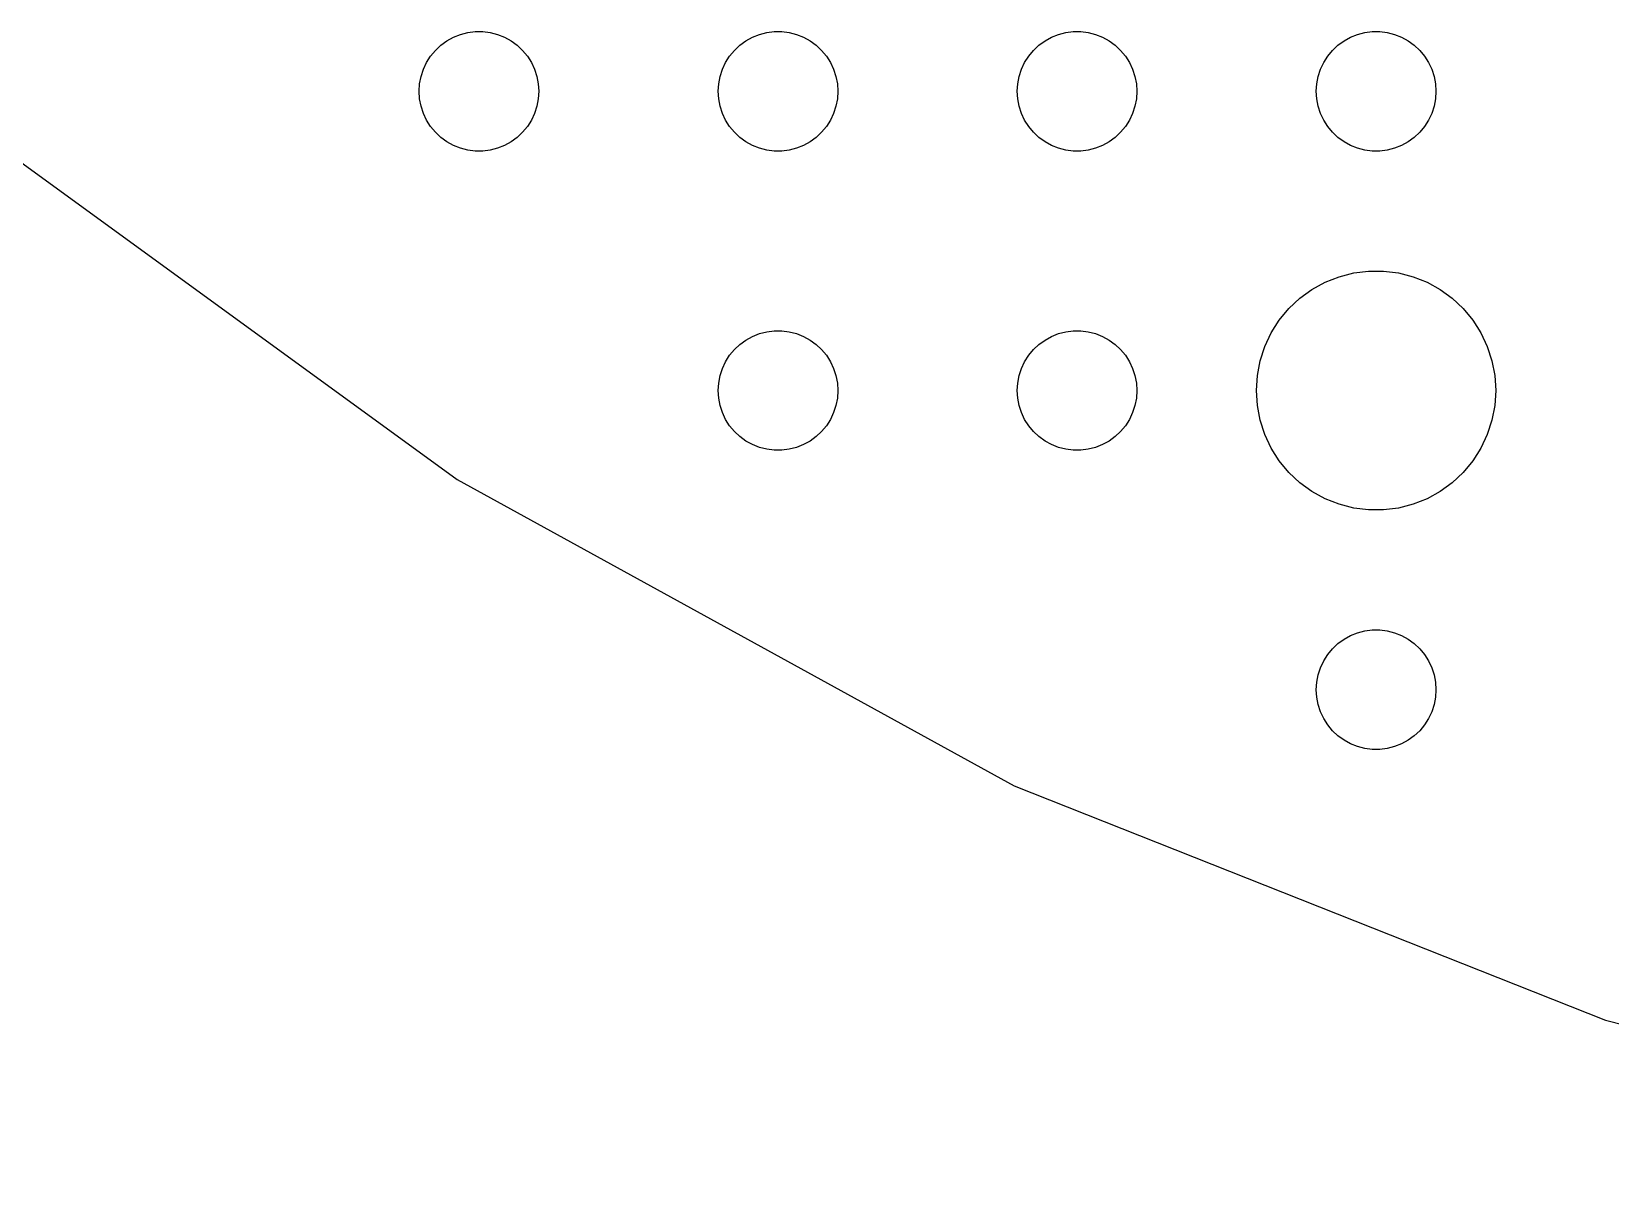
# Model space of a CAD drawing. Header units: metres. Extents: x -127 to 127, y -127 to 127.
# Drawn here: x -78.72 to -39.12, y -124.75 to -96 of the extents above; entities that cross this region are included whole.
import ezdxf

# ---------------------------------------------------------------- set-up
doc = ezdxf.new("R2010")
doc.units = ezdxf.units.M

msp = doc.modelspace()

# ---------------------------------------------------------------- linework, layer by layer
for p, q in [((-68.3037, -96.2335), (-68.1387, -96.1428)), ((-68.1387, -96.1428), (-67.9635, -96.0734)), ((-67.9635, -96.0734), (-67.7811, -96.0266)), ((-67.7811, -96.0266), (-67.5942, -96.003)), ((-67.5942, -96.003), (-67.4058, -96.003)), ((-67.4058, -96.003), (-67.2189, -96.0266)), ((-67.2189, -96.0266), (-67.0365, -96.0734)), ((-67.0365, -96.0734), (-66.8613, -96.1428)), ((-66.8613, -96.1428), (-66.6963, -96.2335)), ((-60.8037, -96.2335), (-60.6387, -96.1428)), ((-60.6387, -96.1428), (-60.4635, -96.0734)), ((-60.4635, -96.0734), (-60.2811, -96.0266)), ((-60.2811, -96.0266), (-60.0942, -96.003)), ((-60.0942, -96.003), (-59.9058, -96.003)), ((-59.9058, -96.003), (-59.7189, -96.0266)), ((-59.7189, -96.0266), (-59.5365, -96.0734)), ((-59.5365, -96.0734), (-59.3613, -96.1428)), ((-59.3613, -96.1428), (-59.1963, -96.2335)), ((-53.3037, -96.2335), (-53.1387, -96.1428)), ((-53.1387, -96.1428), (-52.9635, -96.0734)), ((-52.9635, -96.0734), (-52.7811, -96.0266)), ((-52.7811, -96.0266), (-52.5942, -96.003)), ((-52.5942, -96.003), (-52.4058, -96.003)), ((-52.4058, -96.003), (-52.2189, -96.0266)), ((-52.2189, -96.0266), (-52.0365, -96.0734)), ((-52.0365, -96.0734), (-51.8613, -96.1428)), ((-51.8613, -96.1428), (-51.6963, -96.2335)), ((-45.8037, -96.2335), (-45.6387, -96.1428)), ((-45.6387, -96.1428), (-45.4635, -96.0734)), ((-45.4635, -96.0734), (-45.2811, -96.0266)), ((-45.2811, -96.0266), (-45.0942, -96.003)), ((-45.0942, -96.003), (-44.9058, -96.003)), ((-44.9058, -96.003), (-44.7189, -96.0266)), ((-44.7189, -96.0266), (-44.5365, -96.0734)), ((-44.5365, -96.0734), (-44.3613, -96.1428)), ((-44.3613, -96.1428), (-44.1963, -96.2335)), ((-68.8145, -96.7774), (-68.7135, -96.6183)), ((-68.7135, -96.6183), (-68.5934, -96.4732)), ((-68.5934, -96.4732), (-68.4561, -96.3442)), ((-68.4561, -96.3442), (-68.3037, -96.2335)), ((-66.6963, -96.2335), (-66.5439, -96.3442)), ((-66.5439, -96.3442), (-66.4065, -96.4732)), ((-66.4065, -96.4732), (-66.2865, -96.6183)), ((-66.2865, -96.6183), (-66.1855, -96.7774)), ((-61.3145, -96.7774), (-61.2135, -96.6183)), ((-61.2135, -96.6183), (-61.0934, -96.4732)), ((-61.0934, -96.4732), (-60.9561, -96.3442)), ((-60.9561, -96.3442), (-60.8037, -96.2335)), ((-59.1963, -96.2335), (-59.0439, -96.3442)), ((-59.0439, -96.3442), (-58.9065, -96.4732)), ((-58.9065, -96.4732), (-58.7865, -96.6183)), ((-58.7865, -96.6183), (-58.6855, -96.7774)), ((-53.8145, -96.7774), (-53.7135, -96.6183)), ((-53.7135, -96.6183), (-53.5934, -96.4732)), ((-53.5934, -96.4732), (-53.4561, -96.3442)), ((-53.4561, -96.3442), (-53.3037, -96.2335)), ((-51.6963, -96.2335), (-51.5439, -96.3442)), ((-51.5439, -96.3442), (-51.4065, -96.4732)), ((-51.4065, -96.4732), (-51.2865, -96.6183)), ((-51.2865, -96.6183), (-51.1855, -96.7774)), ((-46.3145, -96.7774), (-46.2135, -96.6183)), ((-46.2135, -96.6183), (-46.0934, -96.4732)), ((-46.0934, -96.4732), (-45.9561, -96.3442)), ((-45.9561, -96.3442), (-45.8037, -96.2335)), ((-44.1963, -96.2335), (-44.0439, -96.3442)), ((-44.0439, -96.3442), (-43.9065, -96.4732)), ((-43.9065, -96.4732), (-43.7865, -96.6183)), ((-43.7865, -96.6183), (-43.6855, -96.7774)), ((-68.9529, -97.127), (-68.8947, -96.9478)), ((-68.8947, -96.9478), (-68.8145, -96.7774)), ((-66.1855, -96.7774), (-66.1053, -96.9478)), ((-66.1053, -96.9478), (-66.0471, -97.127)), ((-61.4529, -97.127), (-61.3947, -96.9478)), ((-61.3947, -96.9478), (-61.3145, -96.7774)), ((-58.6855, -96.7774), (-58.6053, -96.9478)), ((-58.6053, -96.9478), (-58.5471, -97.127)), ((-53.9529, -97.127), (-53.8947, -96.9478)), ((-53.8947, -96.9478), (-53.8145, -96.7774)), ((-51.1855, -96.7774), (-51.1053, -96.9478)), ((-51.1053, -96.9478), (-51.0471, -97.127)), ((-46.4529, -97.127), (-46.3947, -96.9478)), ((-46.3947, -96.9478), (-46.3145, -96.7774)), ((-43.6855, -96.7774), (-43.6053, -96.9478)), ((-43.6053, -96.9478), (-43.5471, -97.127)), ((-69, -97.5), (-68.9882, -97.312)), ((-68.9882, -97.312), (-68.9529, -97.127)), ((-66.0471, -97.127), (-66.0118, -97.312)), ((-66.0118, -97.312), (-66, -97.5)), ((-61.5, -97.5), (-61.4882, -97.312)), ((-61.4882, -97.312), (-61.4529, -97.127)), ((-58.5471, -97.127), (-58.5118, -97.312)), ((-58.5118, -97.312), (-58.5, -97.5)), ((-54, -97.5), (-53.9882, -97.312)), ((-53.9882, -97.312), (-53.9529, -97.127)), ((-51.0471, -97.127), (-51.0118, -97.312)), ((-51.0118, -97.312), (-51, -97.5)), ((-46.5, -97.5), (-46.4882, -97.312)), ((-46.4882, -97.312), (-46.4529, -97.127)), ((-43.5471, -97.127), (-43.5118, -97.312)), ((-43.5118, -97.312), (-43.5, -97.5)), ((-68.9882, -97.688), (-69, -97.5)), ((-68.9529, -97.873), (-68.9882, -97.688)), ((-66.0118, -97.688), (-66.0471, -97.873)), ((-66, -97.5), (-66.0118, -97.688)), ((-61.4882, -97.688), (-61.5, -97.5)), ((-61.4529, -97.873), (-61.4882, -97.688)), ((-58.5118, -97.688), (-58.5471, -97.873)), ((-58.5, -97.5), (-58.5118, -97.688)), ((-53.9882, -97.688), (-54, -97.5)), ((-53.9529, -97.873), (-53.9882, -97.688)), ((-51.0118, -97.688), (-51.0471, -97.873)), ((-51, -97.5), (-51.0118, -97.688)), ((-46.4882, -97.688), (-46.5, -97.5)), ((-46.4529, -97.873), (-46.4882, -97.688)), ((-43.5118, -97.688), (-43.5471, -97.873)), ((-43.5, -97.5), (-43.5118, -97.688)), ((-80.9529, -97.8552), (-68.05, -107.23)), ((-68.8947, -98.0522), (-68.9529, -97.873)), ((-68.8145, -98.2226), (-68.8947, -98.0522)), ((-66.1053, -98.0522), (-66.1855, -98.2226)), ((-66.0471, -97.873), (-66.1053, -98.0522)), ((-61.3947, -98.0522), (-61.4529, -97.873)), ((-61.3145, -98.2226), (-61.3947, -98.0522)), ((-58.6053, -98.0522), (-58.6855, -98.2226)), ((-58.5471, -97.873), (-58.6053, -98.0522)), ((-53.8947, -98.0522), (-53.9529, -97.873)), ((-53.8145, -98.2226), (-53.8947, -98.0522)), ((-51.1053, -98.0522), (-51.1855, -98.2226)), ((-51.0471, -97.873), (-51.1053, -98.0522)), ((-46.3947, -98.0522), (-46.4529, -97.873)), ((-46.3145, -98.2226), (-46.3947, -98.0522)), ((-43.6053, -98.0522), (-43.6855, -98.2226)), ((-43.5471, -97.873), (-43.6053, -98.0522)), ((-68.7135, -98.3817), (-68.8145, -98.2226)), ((-68.5934, -98.5268), (-68.7135, -98.3817)), ((-68.4561, -98.6558), (-68.5934, -98.5268)), ((-66.4065, -98.5268), (-66.5439, -98.6558)), ((-66.2865, -98.3817), (-66.4065, -98.5268)), ((-66.1855, -98.2226), (-66.2865, -98.3817)), ((-61.2135, -98.3817), (-61.3145, -98.2226)), ((-61.0934, -98.5268), (-61.2135, -98.3817)), ((-60.9561, -98.6558), (-61.0934, -98.5268)), ((-58.9065, -98.5268), (-59.0439, -98.6558)), ((-58.7865, -98.3817), (-58.9065, -98.5268)), ((-58.6855, -98.2226), (-58.7865, -98.3817)), ((-53.7135, -98.3817), (-53.8145, -98.2226)), ((-53.5934, -98.5268), (-53.7135, -98.3817)), ((-53.4561, -98.6558), (-53.5934, -98.5268)), ((-51.4065, -98.5268), (-51.5439, -98.6558)), ((-51.2865, -98.3817), (-51.4065, -98.5268)), ((-51.1855, -98.2226), (-51.2865, -98.3817)), ((-46.2135, -98.3817), (-46.3145, -98.2226)), ((-46.0934, -98.5268), (-46.2135, -98.3817)), ((-45.9561, -98.6558), (-46.0934, -98.5268)), ((-43.9065, -98.5268), (-44.0439, -98.6558)), ((-43.7865, -98.3817), (-43.9065, -98.5268)), ((-43.6855, -98.2226), (-43.7865, -98.3817)), ((-68.3037, -98.7665), (-68.4561, -98.6558)), ((-68.1387, -98.8572), (-68.3037, -98.7665)), ((-67.9635, -98.9266), (-68.1387, -98.8572)), ((-67.7811, -98.9734), (-67.9635, -98.9266)), ((-67.5942, -98.997), (-67.7811, -98.9734)), ((-67.4058, -98.997), (-67.5942, -98.997)), ((-67.2189, -98.9734), (-67.4058, -98.997)), ((-67.0365, -98.9266), (-67.2189, -98.9734)), ((-66.8613, -98.8572), (-67.0365, -98.9266)), ((-66.6963, -98.7665), (-66.8613, -98.8572)), ((-66.5439, -98.6558), (-66.6963, -98.7665)), ((-60.8037, -98.7665), (-60.9561, -98.6558)), ((-60.6387, -98.8572), (-60.8037, -98.7665)), ((-60.4635, -98.9266), (-60.6387, -98.8572)), ((-60.2811, -98.9734), (-60.4635, -98.9266)), ((-60.0942, -98.997), (-60.2811, -98.9734)), ((-59.9058, -98.997), (-60.0942, -98.997)), ((-59.7189, -98.9734), (-59.9058, -98.997)), ((-59.5365, -98.9266), (-59.7189, -98.9734)), ((-59.3613, -98.8572), (-59.5365, -98.9266)), ((-59.1963, -98.7665), (-59.3613, -98.8572)), ((-59.0439, -98.6558), (-59.1963, -98.7665)), ((-53.3037, -98.7665), (-53.4561, -98.6558)), ((-53.1387, -98.8572), (-53.3037, -98.7665)), ((-52.9635, -98.9266), (-53.1387, -98.8572)), ((-52.7811, -98.9734), (-52.9635, -98.9266)), ((-52.5942, -98.997), (-52.7811, -98.9734)), ((-52.4058, -98.997), (-52.5942, -98.997)), ((-52.2189, -98.9734), (-52.4058, -98.997)), ((-52.0365, -98.9266), (-52.2189, -98.9734)), ((-51.8613, -98.8572), (-52.0365, -98.9266)), ((-51.6963, -98.7665), (-51.8613, -98.8572)), ((-51.5439, -98.6558), (-51.6963, -98.7665)), ((-45.8037, -98.7665), (-45.9561, -98.6558)), ((-45.6387, -98.8572), (-45.8037, -98.7665)), ((-45.4635, -98.9266), (-45.6387, -98.8572)), ((-45.2811, -98.9734), (-45.4635, -98.9266)), ((-45.0942, -98.997), (-45.2811, -98.9734)), ((-44.9058, -98.997), (-45.0942, -98.997)), ((-44.7189, -98.9734), (-44.9058, -98.997)), ((-44.5365, -98.9266), (-44.7189, -98.9734)), ((-44.3613, -98.8572), (-44.5365, -98.9266)), ((-44.1963, -98.7665), (-44.3613, -98.8572)), ((-44.0439, -98.6558), (-44.1963, -98.7665)), ((-46.2773, -102.286), (-45.927, -102.147)), ((-45.927, -102.147), (-45.5621, -102.053)), ((-45.5621, -102.053), (-45.1884, -102.006)), ((-45.1884, -102.006), (-44.8116, -102.006)), ((-44.8116, -102.006), (-44.4379, -102.053)), ((-44.4379, -102.053), (-44.0729, -102.147)), ((-44.0729, -102.147), (-43.7227, -102.286)), ((-46.9123, -102.688), (-46.6075, -102.467)), ((-46.6075, -102.467), (-46.2773, -102.286)), ((-43.7227, -102.286), (-43.3925, -102.467)), ((-43.3925, -102.467), (-43.0877, -102.688)), ((-47.427, -103.237), (-47.1869, -102.946)), ((-47.1869, -102.946), (-46.9123, -102.688)), ((-43.0877, -102.688), (-42.8131, -102.946)), ((-42.8131, -102.946), (-42.5729, -103.237)), ((-47.6289, -103.555), (-47.427, -103.237)), ((-42.5729, -103.237), (-42.3711, -103.555)), ((-60.9561, -103.844), (-60.8037, -103.734)), ((-60.8037, -103.734), (-60.6387, -103.643)), ((-60.6387, -103.643), (-60.4635, -103.573)), ((-60.4635, -103.573), (-60.2811, -103.527)), ((-60.2811, -103.527), (-60.0942, -103.503)), ((-60.0942, -103.503), (-59.9058, -103.503)), ((-59.9058, -103.503), (-59.7189, -103.527)), ((-59.7189, -103.527), (-59.5365, -103.573)), ((-59.5365, -103.573), (-59.3613, -103.643)), ((-59.3613, -103.643), (-59.1963, -103.734)), ((-59.1963, -103.734), (-59.0439, -103.844)), ((-53.4561, -103.844), (-53.3037, -103.734)), ((-53.3037, -103.734), (-53.1387, -103.643)), ((-53.1387, -103.643), (-52.9635, -103.573)), ((-52.9635, -103.573), (-52.7811, -103.527)), ((-52.7811, -103.527), (-52.5942, -103.503)), ((-52.5942, -103.503), (-52.4058, -103.503)), ((-52.4058, -103.503), (-52.2189, -103.527)), ((-52.2189, -103.527), (-52.0365, -103.573)), ((-52.0365, -103.573), (-51.8613, -103.643)), ((-51.8613, -103.643), (-51.6963, -103.734)), ((-51.6963, -103.734), (-51.5439, -103.844)), ((-47.7893, -103.896), (-47.6289, -103.555)), ((-42.3711, -103.555), (-42.2107, -103.896)), ((-61.3145, -104.277), (-61.2135, -104.118)), ((-61.2135, -104.118), (-61.0934, -103.973)), ((-61.0934, -103.973), (-60.9561, -103.844)), ((-59.0439, -103.844), (-58.9065, -103.973)), ((-58.9065, -103.973), (-58.7865, -104.118)), ((-58.7865, -104.118), (-58.6855, -104.277)), ((-53.8145, -104.277), (-53.7135, -104.118)), ((-53.7135, -104.118), (-53.5934, -103.973)), ((-53.5934, -103.973), (-53.4561, -103.844)), ((-51.5439, -103.844), (-51.4065, -103.973)), ((-51.4065, -103.973), (-51.2865, -104.118)), ((-51.2865, -104.118), (-51.1855, -104.277)), ((-47.9057, -104.254), (-47.7893, -103.896)), ((-42.2107, -103.896), (-42.0942, -104.254)), ((-61.4529, -104.627), (-61.3947, -104.448)), ((-61.3947, -104.448), (-61.3145, -104.277)), ((-58.6855, -104.277), (-58.6053, -104.448)), ((-58.6053, -104.448), (-58.5471, -104.627)), ((-53.9529, -104.627), (-53.8947, -104.448)), ((-53.8947, -104.448), (-53.8145, -104.277)), ((-51.1855, -104.277), (-51.1053, -104.448)), ((-51.1053, -104.448), (-51.0471, -104.627)), ((-47.9763, -104.624), (-47.9057, -104.254)), ((-42.0942, -104.254), (-42.0237, -104.624)), ((-61.5, -105), (-61.4882, -104.812)), ((-61.4882, -104.812), (-61.4529, -104.627)), ((-58.5471, -104.627), (-58.5118, -104.812)), ((-58.5118, -104.812), (-58.5, -105)), ((-54, -105), (-53.9882, -104.812)), ((-53.9882, -104.812), (-53.9529, -104.627)), ((-51.0471, -104.627), (-51.0118, -104.812)), ((-51.0118, -104.812), (-51, -105)), ((-48, -105), (-47.9763, -104.624)), ((-42.0237, -104.624), (-42, -105)), ((-61.4882, -105.188), (-61.5, -105)), ((-61.4529, -105.373), (-61.4882, -105.188)), ((-58.5118, -105.188), (-58.5471, -105.373)), ((-58.5, -105), (-58.5118, -105.188)), ((-53.9882, -105.188), (-54, -105)), ((-53.9529, -105.373), (-53.9882, -105.188)), ((-51.0118, -105.188), (-51.0471, -105.373)), ((-51, -105), (-51.0118, -105.188)), ((-47.9763, -105.376), (-48, -105)), ((-42, -105), (-42.0237, -105.376)), ((-61.3947, -105.552), (-61.4529, -105.373)), ((-61.3145, -105.723), (-61.3947, -105.552)), ((-61.2135, -105.882), (-61.3145, -105.723)), ((-58.6855, -105.723), (-58.7865, -105.882)), ((-58.6053, -105.552), (-58.6855, -105.723)), ((-58.5471, -105.373), (-58.6053, -105.552)), ((-53.8947, -105.552), (-53.9529, -105.373)), ((-53.8145, -105.723), (-53.8947, -105.552)), ((-53.7135, -105.882), (-53.8145, -105.723)), ((-51.1855, -105.723), (-51.2865, -105.882)), ((-51.1053, -105.552), (-51.1855, -105.723)), ((-51.0471, -105.373), (-51.1053, -105.552)), ((-47.9057, -105.746), (-47.9763, -105.376)), ((-42.0237, -105.376), (-42.0942, -105.746)), ((-61.0934, -106.027), (-61.2135, -105.882)), ((-60.9561, -106.156), (-61.0934, -106.027)), ((-58.9065, -106.027), (-59.0439, -106.156)), ((-58.7865, -105.882), (-58.9065, -106.027)), ((-53.5934, -106.027), (-53.7135, -105.882)), ((-53.4561, -106.156), (-53.5934, -106.027)), ((-51.4065, -106.027), (-51.5439, -106.156)), ((-51.2865, -105.882), (-51.4065, -106.027)), ((-47.7893, -106.104), (-47.9057, -105.746)), ((-47.6289, -106.445), (-47.7893, -106.104)), ((-42.2107, -106.104), (-42.3711, -106.445)), ((-42.0942, -105.746), (-42.2107, -106.104)), ((-60.8037, -106.266), (-60.9561, -106.156)), ((-60.6387, -106.357), (-60.8037, -106.266)), ((-60.4635, -106.427), (-60.6387, -106.357)), ((-60.2811, -106.473), (-60.4635, -106.427)), ((-60.0942, -106.497), (-60.2811, -106.473)), ((-59.9058, -106.497), (-60.0942, -106.497)), ((-59.7189, -106.473), (-59.9058, -106.497)), ((-59.5365, -106.427), (-59.7189, -106.473)), ((-59.3613, -106.357), (-59.5365, -106.427)), ((-59.1963, -106.266), (-59.3613, -106.357)), ((-59.0439, -106.156), (-59.1963, -106.266)), ((-53.3037, -106.266), (-53.4561, -106.156)), ((-53.1387, -106.357), (-53.3037, -106.266)), ((-52.9635, -106.427), (-53.1387, -106.357)), ((-52.7811, -106.473), (-52.9635, -106.427)), ((-52.5942, -106.497), (-52.7811, -106.473)), ((-52.4058, -106.497), (-52.5942, -106.497)), ((-52.2189, -106.473), (-52.4058, -106.497)), ((-52.0365, -106.427), (-52.2189, -106.473)), ((-51.8613, -106.357), (-52.0365, -106.427)), ((-51.6963, -106.266), (-51.8613, -106.357)), ((-51.5439, -106.156), (-51.6963, -106.266)), ((-47.427, -106.763), (-47.6289, -106.445)), ((-42.3711, -106.445), (-42.5729, -106.763)), ((-47.1869, -107.054), (-47.427, -106.763)), ((-42.5729, -106.763), (-42.8131, -107.054)), ((-68.05, -107.23), (-54.074, -114.913)), ((-46.9123, -107.312), (-47.1869, -107.054)), ((-46.6075, -107.533), (-46.9123, -107.312)), ((-43.0877, -107.312), (-43.3925, -107.533)), ((-42.8131, -107.054), (-43.0877, -107.312)), ((-46.2773, -107.714), (-46.6075, -107.533)), ((-43.3925, -107.533), (-43.7227, -107.714)), ((-45.927, -107.853), (-46.2773, -107.714)), ((-45.5621, -107.947), (-45.927, -107.853)), ((-45.1884, -107.994), (-45.5621, -107.947)), ((-44.8116, -107.994), (-45.1884, -107.994)), ((-44.4379, -107.947), (-44.8116, -107.994)), ((-44.0729, -107.853), (-44.4379, -107.947)), ((-43.7227, -107.714), (-44.0729, -107.853)), ((-45.9561, -111.344), (-45.8037, -111.234)), ((-45.8037, -111.234), (-45.6387, -111.143)), ((-45.6387, -111.143), (-45.4635, -111.073)), ((-45.4635, -111.073), (-45.2811, -111.027)), ((-45.2811, -111.027), (-45.0942, -111.003)), ((-45.0942, -111.003), (-44.9058, -111.003)), ((-44.9058, -111.003), (-44.7189, -111.027)), ((-44.7189, -111.027), (-44.5365, -111.073)), ((-44.5365, -111.073), (-44.3613, -111.143)), ((-44.3613, -111.143), (-44.1963, -111.234)), ((-44.1963, -111.234), (-44.0439, -111.344)), ((-46.3145, -111.777), (-46.2135, -111.618)), ((-46.2135, -111.618), (-46.0934, -111.473)), ((-46.0934, -111.473), (-45.9561, -111.344)), ((-44.0439, -111.344), (-43.9065, -111.473)), ((-43.9065, -111.473), (-43.7865, -111.618)), ((-43.7865, -111.618), (-43.6855, -111.777)), ((-46.4529, -112.127), (-46.3947, -111.948)), ((-46.3947, -111.948), (-46.3145, -111.777)), ((-43.6855, -111.777), (-43.6053, -111.948)), ((-43.6053, -111.948), (-43.5471, -112.127)), ((-46.5, -112.5), (-46.4882, -112.312)), ((-46.4882, -112.312), (-46.4529, -112.127)), ((-43.5471, -112.127), (-43.5118, -112.312)), ((-43.5118, -112.312), (-43.5, -112.5)), ((-46.4882, -112.688), (-46.5, -112.5)), ((-46.4529, -112.873), (-46.4882, -112.688)), ((-43.5118, -112.688), (-43.5471, -112.873)), ((-43.5, -112.5), (-43.5118, -112.688)), ((-46.3947, -113.052), (-46.4529, -112.873)), ((-46.3145, -113.223), (-46.3947, -113.052)), ((-46.2135, -113.382), (-46.3145, -113.223)), ((-43.6855, -113.223), (-43.7865, -113.382)), ((-43.6053, -113.052), (-43.6855, -113.223)), ((-43.5471, -112.873), (-43.6053, -113.052)), ((-46.0934, -113.527), (-46.2135, -113.382)), ((-45.9561, -113.656), (-46.0934, -113.527)), ((-43.9065, -113.527), (-44.0439, -113.656)), ((-43.7865, -113.382), (-43.9065, -113.527)), ((-45.8037, -113.766), (-45.9561, -113.656)), ((-45.6387, -113.857), (-45.8037, -113.766)), ((-45.4635, -113.927), (-45.6387, -113.857)), ((-45.2811, -113.973), (-45.4635, -113.927)), ((-45.0942, -113.997), (-45.2811, -113.973)), ((-44.9058, -113.997), (-45.0942, -113.997)), ((-44.7189, -113.973), (-44.9058, -113.997)), ((-44.5365, -113.927), (-44.7189, -113.973)), ((-44.3613, -113.857), (-44.5365, -113.927)), ((-44.1963, -113.766), (-44.3613, -113.857)), ((-44.0439, -113.656), (-44.1963, -113.766)), ((-54.074, -114.913), (-39.2451, -120.784)), ((-39.2451, -120.784), (-23.7974, -124.75))]:
    msp.add_line(p, q)

doc.saveas('drawing.dxf')
